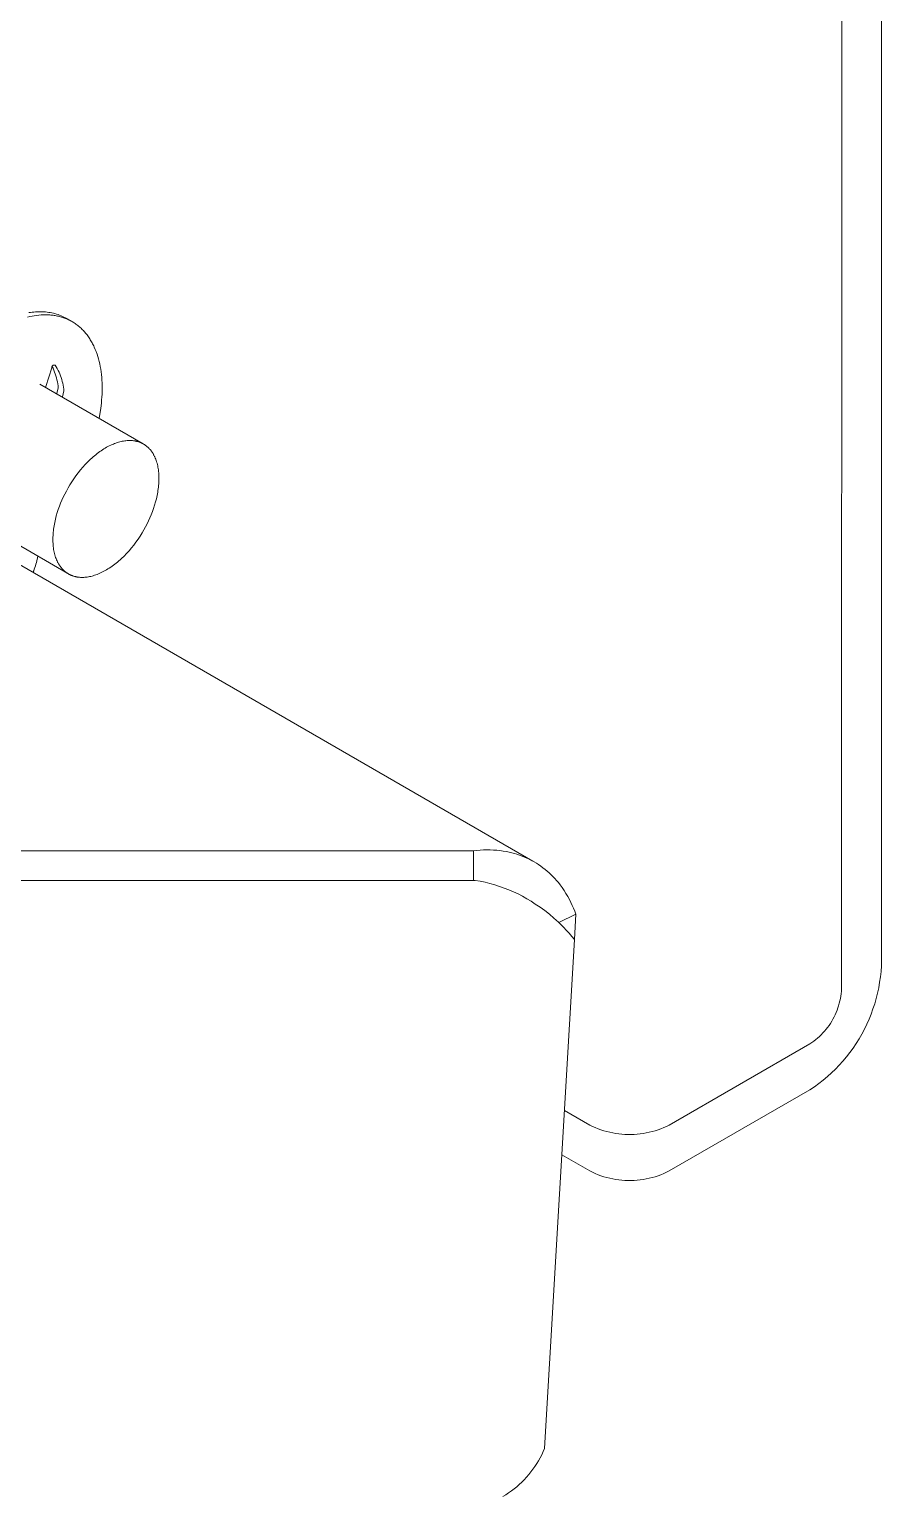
# Model space of a CAD drawing. Header units: millimetres. Extents: x -92 to 3826, y 8 to 2374.
# Drawn here: x 3780.3 to 3825.8, y 1808.8 to 1887.1 of the extents above; entities that cross this region are included whole.
import ezdxf

# ---------------------------------------------------------------- set-up
doc = ezdxf.new("R2010")
doc.units = ezdxf.units.MM
doc.layers.add('ZANO_R', color=7, linetype='Continuous', lineweight=0)

msp = doc.modelspace()

# ---------------------------------------------------------------- linework, layer by layer
at = {"layer": 'ZANO_R'}
for p, q in [((3825.83, 2216.89), (3825.764, 1837.099)), ((3823.709, 2215.666), (3823.642, 1835.874)), ((3780.218, 1871.706), (3780.338, 1871.734)), ((3780.38, 1871.956), (3780.291, 1871.943)), ((3780.338, 1871.734), (3780.458, 1871.759)), ((3780.469, 1871.968), (3780.38, 1871.956)), ((3780.458, 1871.759), (3780.578, 1871.78)), ((3780.558, 1871.977), (3780.469, 1871.968)), ((3780.647, 1871.984), (3780.558, 1871.977)), ((3780.578, 1871.78), (3780.698, 1871.798)), ((3780.736, 1871.989), (3780.647, 1871.984)), ((3780.698, 1871.798), (3780.817, 1871.811)), ((3780.824, 1871.992), (3780.736, 1871.989)), ((3780.817, 1871.811), (3780.937, 1871.821)), ((3780.912, 1871.992), (3780.824, 1871.992)), ((3781, 1871.99), (3780.912, 1871.992)), ((3780.937, 1871.821), (3781.055, 1871.827)), ((3781.088, 1871.986), (3781, 1871.99)), ((3781.055, 1871.827), (3781.174, 1871.829)), ((3781.174, 1871.98), (3781.088, 1871.986)), ((3781.261, 1871.971), (3781.174, 1871.98)), ((3781.174, 1871.829), (3781.233, 1871.828)), ((3781.233, 1871.828), (3781.292, 1871.827)), ((3781.346, 1871.959), (3781.261, 1871.971)), ((3781.292, 1871.827), (3781.35, 1871.824)), ((3781.431, 1871.946), (3781.346, 1871.959)), ((3781.35, 1871.824), (3781.409, 1871.82)), ((3781.409, 1871.82), (3781.467, 1871.815)), ((3781.516, 1871.929), (3781.431, 1871.946)), ((3781.467, 1871.815), (3781.525, 1871.81)), ((3781.6, 1871.911), (3781.516, 1871.929)), ((3781.525, 1871.81), (3781.582, 1871.803)), ((3781.582, 1871.803), (3781.64, 1871.794)), ((3781.682, 1871.89), (3781.6, 1871.911)), ((3781.64, 1871.794), (3781.697, 1871.785)), ((3781.764, 1871.866), (3781.682, 1871.89)), ((3781.697, 1871.785), (3781.754, 1871.775)), ((3781.754, 1871.775), (3781.81, 1871.764)), ((3781.846, 1871.84), (3781.764, 1871.866)), ((3781.81, 1871.764), (3781.866, 1871.751)), ((3781.926, 1871.811), (3781.846, 1871.84)), ((3781.866, 1871.751), (3781.922, 1871.738)), ((3781.922, 1871.738), (3781.977, 1871.723)), ((3782.005, 1871.78), (3781.926, 1871.811)), ((3781.977, 1871.723), (3782.032, 1871.707)), ((3782.083, 1871.746), (3782.005, 1871.78)), ((3782.032, 1871.707), (3782.087, 1871.69)), ((3782.16, 1871.709), (3782.083, 1871.746)), ((3782.087, 1871.69), (3782.141, 1871.672)), ((3782.141, 1871.672), (3782.195, 1871.653)), ((3782.236, 1871.671), (3782.16, 1871.709)), ((3782.195, 1871.653), (3782.248, 1871.632)), ((3782.31, 1871.629), (3782.236, 1871.671)), ((3782.248, 1871.632), (3782.301, 1871.611)), ((3782.301, 1871.611), (3782.353, 1871.588)), ((3782.31, 1871.629), (3782.593, 1871.466)), ((3782.353, 1871.588), (3782.405, 1871.564)), ((3782.405, 1871.564), (3782.457, 1871.539)), ((3782.457, 1871.539), (3782.508, 1871.513)), ((3782.508, 1871.513), (3782.558, 1871.486)), ((3782.558, 1871.486), (3782.608, 1871.457)), ((3782.608, 1871.457), (3782.657, 1871.428)), ((3782.657, 1871.428), (3782.705, 1871.397)), ((3782.705, 1871.397), (3782.753, 1871.365)), ((3782.753, 1871.365), (3782.801, 1871.332)), ((3782.801, 1871.332), (3782.847, 1871.298)), ((3782.847, 1871.298), (3782.893, 1871.263)), ((3782.893, 1871.263), (3782.939, 1871.227)), ((3782.939, 1871.227), (3782.984, 1871.19)), ((3782.984, 1871.19), (3783.028, 1871.151)), ((3783.028, 1871.151), (3783.071, 1871.111)), ((3783.071, 1871.111), (3783.114, 1871.071)), ((3783.114, 1871.071), (3783.156, 1871.029)), ((3783.156, 1871.029), (3783.197, 1870.986)), ((3783.197, 1870.986), (3783.237, 1870.942)), ((3783.237, 1870.942), (3783.277, 1870.898)), ((3783.277, 1870.898), (3783.316, 1870.852)), ((3783.316, 1870.852), (3783.354, 1870.805)), ((3783.354, 1870.805), (3783.392, 1870.757)), ((3783.392, 1870.757), (3783.428, 1870.708)), ((3783.428, 1870.708), (3783.464, 1870.658)), ((3783.464, 1870.658), (3783.499, 1870.607)), ((3783.499, 1870.607), (3783.533, 1870.555)), ((3783.533, 1870.555), (3783.567, 1870.502)), ((3783.567, 1870.502), (3783.599, 1870.448)), ((3783.599, 1870.448), (3783.631, 1870.394)), ((3783.631, 1870.394), (3783.662, 1870.338)), ((3783.662, 1870.338), (3783.692, 1870.282)), ((3783.692, 1870.282), (3783.721, 1870.224)), ((3783.721, 1870.224), (3783.75, 1870.166)), ((3783.75, 1870.166), (3783.777, 1870.107)), ((3783.777, 1870.107), (3783.829, 1869.987)), ((3783.829, 1869.987), (3783.878, 1869.864)), ((3783.878, 1869.864), (3783.924, 1869.737)), ((3781.199, 1868.004), (3781.51, 1869.004)), ((3781.509, 1869.018), (3781.51, 1869.022)), ((3781.51, 1869.013), (3781.509, 1869.018)), ((3781.51, 1869.032), (3781.511, 1869.036)), ((3781.51, 1869.027), (3781.51, 1869.032)), ((3781.51, 1869.022), (3781.51, 1869.027)), ((3781.51, 1869.009), (3781.51, 1869.013)), ((3781.51, 1869.004), (3781.51, 1869.009)), ((3781.511, 1869.041), (3781.512, 1869.045)), ((3781.511, 1869.036), (3781.511, 1869.041)), ((3781.512, 1869.045), (3781.513, 1869.05)), ((3781.513, 1869.05), (3781.514, 1869.054)), ((3781.514, 1869.054), (3781.516, 1869.058)), ((3781.516, 1869.058), (3781.517, 1869.063)), ((3781.517, 1869.063), (3781.519, 1869.067)), ((3781.519, 1869.067), (3781.521, 1869.071)), ((3781.521, 1869.071), (3781.522, 1869.075)), ((3781.522, 1869.075), (3781.524, 1869.079)), ((3781.524, 1869.079), (3781.527, 1869.083)), ((3781.527, 1869.083), (3781.529, 1869.087)), ((3781.529, 1869.087), (3781.531, 1869.091)), ((3781.531, 1869.091), (3781.534, 1869.095)), ((3781.534, 1869.095), (3781.537, 1869.099)), ((3781.537, 1869.099), (3781.54, 1869.102)), ((3781.538, 1869.073), (3781.583, 1868.976)), ((3781.54, 1869.102), (3781.543, 1869.106)), ((3781.543, 1869.106), (3781.546, 1869.109)), ((3781.546, 1869.109), (3781.549, 1869.112)), ((3781.549, 1869.112), (3781.552, 1869.115)), ((3781.552, 1869.115), (3781.556, 1869.118)), ((3781.556, 1869.118), (3781.559, 1869.121)), ((3781.559, 1869.121), (3781.563, 1869.124)), ((3781.563, 1869.124), (3781.566, 1869.127)), ((3781.566, 1869.127), (3781.57, 1869.129)), ((3781.57, 1869.129), (3781.574, 1869.132)), ((3781.574, 1869.132), (3781.578, 1869.134)), ((3781.578, 1869.134), (3781.582, 1869.136)), ((3781.582, 1869.136), (3781.586, 1869.138)), ((3781.586, 1869.138), (3781.59, 1869.14)), ((3781.59, 1869.14), (3781.594, 1869.142)), ((3781.594, 1869.142), (3781.599, 1869.143)), ((3781.599, 1869.143), (3781.603, 1869.145)), ((3781.603, 1869.145), (3781.607, 1869.146)), ((3781.607, 1869.146), (3781.612, 1869.147)), ((3781.612, 1869.147), (3781.616, 1869.148)), ((3781.616, 1869.148), (3781.621, 1869.149)), ((3781.621, 1869.149), (3781.625, 1869.149)), ((3781.625, 1869.149), (3781.63, 1869.15)), ((3781.63, 1869.15), (3781.634, 1869.15)), ((3781.634, 1869.15), (3781.639, 1869.15)), ((3781.639, 1869.15), (3781.644, 1869.15)), ((3781.644, 1869.15), (3781.648, 1869.15)), ((3781.648, 1869.15), (3781.653, 1869.15)), ((3781.653, 1869.15), (3781.657, 1869.149)), ((3781.657, 1869.149), (3781.662, 1869.149)), ((3781.662, 1869.149), (3781.666, 1869.148)), ((3781.666, 1869.148), (3781.671, 1869.147)), ((3781.671, 1869.147), (3781.675, 1869.146)), ((3781.675, 1869.146), (3781.68, 1869.145)), ((3781.68, 1869.145), (3781.684, 1869.143)), ((3781.684, 1869.143), (3781.688, 1869.142)), ((3781.688, 1869.142), (3781.692, 1869.14)), ((3781.692, 1869.14), (3781.697, 1869.138)), ((3781.697, 1869.138), (3781.701, 1869.136)), ((3781.701, 1869.136), (3781.754, 1869.047)), ((3781.754, 1869.047), (3781.805, 1868.956)), ((3783.924, 1869.737), (3783.965, 1869.608)), ((3783.965, 1869.608), (3784.004, 1869.476)), ((3784.004, 1869.476), (3784.039, 1869.342)), ((3784.039, 1869.342), (3784.07, 1869.205)), ((3784.07, 1869.205), (3784.098, 1869.066)), ((3784.098, 1869.066), (3784.122, 1868.925)), ((3781.583, 1868.976), (3781.626, 1868.877)), ((3781.626, 1868.877), (3781.665, 1868.777)), ((3781.665, 1868.777), (3781.701, 1868.676)), ((3781.701, 1868.676), (3781.734, 1868.573)), ((3781.734, 1868.573), (3781.763, 1868.47)), ((3781.763, 1868.47), (3781.789, 1868.366)), ((3781.789, 1868.366), (3781.811, 1868.261)), ((3781.805, 1868.956), (3781.853, 1868.864)), ((3781.811, 1868.261), (3781.831, 1868.155)), ((3781.853, 1868.864), (3781.897, 1868.77)), ((3781.897, 1868.77), (3781.938, 1868.674)), ((3781.938, 1868.674), (3781.976, 1868.577)), ((3781.976, 1868.577), (3782.011, 1868.479)), ((3782.011, 1868.479), (3782.043, 1868.38)), ((3782.043, 1868.38), (3782.071, 1868.28)), ((3782.071, 1868.28), (3782.095, 1868.179)), ((3784.122, 1868.925), (3784.143, 1868.782)), ((3784.143, 1868.782), (3784.16, 1868.638)), ((3784.16, 1868.638), (3784.174, 1868.492)), ((3784.174, 1868.492), (3784.185, 1868.345)), ((3784.185, 1868.345), (3784.193, 1868.196)), ((3780.881, 1868.124), (3786.379, 1864.95)), ((3781.179, 1867.952), (3781.185, 1867.965)), ((3781.185, 1867.965), (3781.19, 1867.978)), ((3781.19, 1867.978), (3781.195, 1867.991)), ((3781.195, 1867.991), (3781.199, 1868.004)), ((3781.788, 1867.624), (3781.778, 1867.606)), ((3781.788, 1867.624), (3781.858, 1867.942)), ((3781.831, 1868.155), (3781.846, 1868.048)), ((3781.846, 1868.048), (3781.858, 1867.942)), ((3782.089, 1867.45), (3782.079, 1867.432)), ((3782.159, 1867.768), (3782.089, 1867.45)), ((3782.095, 1868.179), (3782.116, 1868.077)), ((3782.116, 1868.077), (3782.134, 1867.974)), ((3782.134, 1867.974), (3782.148, 1867.871)), ((3782.148, 1867.871), (3782.159, 1867.768)), ((3784.183, 1867.442), (3784.172, 1867.289)), ((3784.191, 1867.594), (3784.183, 1867.442)), ((3784.196, 1867.745), (3784.191, 1867.594)), ((3784.193, 1868.196), (3784.197, 1868.047)), ((3784.198, 1867.896), (3784.196, 1867.745)), ((3784.197, 1868.047), (3784.198, 1867.896)), ((3784.123, 1866.832), (3784.078, 1866.529)), ((3784.159, 1867.137), (3784.123, 1866.832)), ((3784.172, 1867.289), (3784.159, 1867.137)), ((3784.078, 1866.529), (3784.037, 1866.302)), ((3785.271, 1865.084), (3785.336, 1865.096)), ((3785.336, 1865.096), (3785.4, 1865.106)), ((3785.4, 1865.106), (3785.463, 1865.114)), ((3785.463, 1865.114), (3785.525, 1865.12)), ((3785.525, 1865.12), (3785.585, 1865.124)), ((3785.585, 1865.124), (3785.645, 1865.125)), ((3785.645, 1865.125), (3785.704, 1865.125)), ((3785.704, 1865.125), (3785.761, 1865.123)), ((3785.761, 1865.123), (3785.817, 1865.119)), ((3785.817, 1865.119), (3785.872, 1865.113)), ((3785.872, 1865.113), (3785.899, 1865.109)), ((3785.899, 1865.109), (3785.926, 1865.105)), ((3785.926, 1865.105), (3785.952, 1865.1)), ((3785.952, 1865.1), (3785.978, 1865.095)), ((3785.978, 1865.095), (3786.004, 1865.09)), ((3768.638, 1864.938), (3807.176, 1842.688)), ((3783.785, 1864.307), (3783.856, 1864.365)), ((3783.856, 1864.365), (3783.928, 1864.422)), ((3783.928, 1864.422), (3784.001, 1864.477)), ((3784.001, 1864.477), (3784.073, 1864.53)), ((3784.073, 1864.53), (3784.146, 1864.58)), ((3784.146, 1864.58), (3784.219, 1864.629)), ((3784.219, 1864.629), (3784.291, 1864.675)), ((3784.291, 1864.675), (3784.364, 1864.719)), ((3784.364, 1864.719), (3784.437, 1864.761)), ((3784.437, 1864.761), (3784.509, 1864.8)), ((3784.509, 1864.8), (3784.581, 1864.838)), ((3784.581, 1864.838), (3784.653, 1864.873)), ((3784.653, 1864.873), (3784.724, 1864.906)), ((3784.724, 1864.906), (3784.795, 1864.936)), ((3784.795, 1864.936), (3784.865, 1864.964)), ((3784.865, 1864.964), (3784.934, 1864.99)), ((3784.934, 1864.99), (3785.003, 1865.013)), ((3785.003, 1865.013), (3785.072, 1865.034)), ((3785.072, 1865.034), (3785.139, 1865.053)), ((3785.139, 1865.053), (3785.206, 1865.07)), ((3785.206, 1865.07), (3785.271, 1865.084)), ((3786.004, 1865.09), (3786.03, 1865.084)), ((3786.03, 1865.084), (3786.056, 1865.078)), ((3786.056, 1865.078), (3786.081, 1865.071)), ((3786.081, 1865.071), (3786.107, 1865.064)), ((3786.107, 1865.064), (3786.132, 1865.056)), ((3786.132, 1865.056), (3786.157, 1865.047)), ((3786.157, 1865.047), (3786.183, 1865.039)), ((3786.183, 1865.039), (3786.208, 1865.029)), ((3786.208, 1865.029), (3786.233, 1865.019)), ((3786.233, 1865.019), (3786.257, 1865.009)), ((3786.257, 1865.009), (3786.282, 1864.998)), ((3786.282, 1864.998), (3786.306, 1864.987)), ((3786.306, 1864.987), (3786.331, 1864.975)), ((3786.331, 1864.975), (3786.355, 1864.963)), ((3786.355, 1864.963), (3786.379, 1864.95)), ((3786.379, 1864.95), (3786.403, 1864.936)), ((3786.403, 1864.936), (3786.426, 1864.922)), ((3786.426, 1864.922), (3786.45, 1864.908)), ((3786.45, 1864.908), (3786.473, 1864.893)), ((3786.473, 1864.893), (3786.496, 1864.877)), ((3786.496, 1864.877), (3786.518, 1864.861)), ((3786.518, 1864.861), (3786.541, 1864.844)), ((3786.541, 1864.844), (3786.563, 1864.827)), ((3786.563, 1864.827), (3786.585, 1864.809)), ((3786.585, 1864.809), (3786.607, 1864.791)), ((3786.607, 1864.791), (3786.628, 1864.772)), ((3786.628, 1864.772), (3786.649, 1864.752)), ((3786.649, 1864.752), (3786.67, 1864.732)), ((3786.67, 1864.732), (3786.691, 1864.712)), ((3786.691, 1864.712), (3786.711, 1864.691)), ((3786.711, 1864.691), (3786.731, 1864.669)), ((3786.731, 1864.669), (3786.751, 1864.647)), ((3786.751, 1864.647), (3786.77, 1864.624)), ((3786.77, 1864.624), (3786.789, 1864.601)), ((3786.789, 1864.601), (3786.808, 1864.577)), ((3786.808, 1864.577), (3786.827, 1864.552)), ((3786.827, 1864.552), (3786.845, 1864.527)), ((3786.845, 1864.527), (3786.862, 1864.502)), ((3786.862, 1864.502), (3786.88, 1864.476)), ((3786.88, 1864.476), (3786.897, 1864.449)), ((3786.897, 1864.449), (3786.913, 1864.422)), ((3786.913, 1864.422), (3786.93, 1864.395)), ((3786.93, 1864.395), (3786.946, 1864.367)), ((3786.946, 1864.367), (3786.961, 1864.338)), ((3786.961, 1864.338), (3786.976, 1864.309)), ((3786.976, 1864.309), (3786.991, 1864.279)), ((3782.917, 1863.399), (3783.04, 1863.553)), ((3783.04, 1863.553), (3783.167, 1863.702)), ((3783.167, 1863.702), (3783.299, 1863.847)), ((3783.299, 1863.847), (3783.434, 1863.986)), ((3783.434, 1863.986), (3783.572, 1864.12)), ((3783.572, 1864.12), (3783.643, 1864.184)), ((3783.643, 1864.184), (3783.713, 1864.246)), ((3783.713, 1864.246), (3783.785, 1864.307)), ((3786.991, 1864.279), (3787.005, 1864.249)), ((3787.005, 1864.249), (3787.032, 1864.187)), ((3787.032, 1864.187), (3787.058, 1864.124)), ((3787.058, 1864.124), (3787.082, 1864.058)), ((3787.082, 1864.058), (3787.104, 1863.991)), ((3787.104, 1863.991), (3787.125, 1863.921)), ((3787.125, 1863.921), (3787.144, 1863.851)), ((3787.144, 1863.851), (3787.16, 1863.778)), ((3787.16, 1863.778), (3787.175, 1863.704)), ((3787.175, 1863.704), (3787.188, 1863.628)), ((3787.188, 1863.628), (3787.2, 1863.551)), ((3787.2, 1863.551), (3787.209, 1863.473)), ((3782.379, 1862.593), (3782.475, 1862.757)), ((3782.475, 1862.757), (3782.578, 1862.92)), ((3782.578, 1862.92), (3782.685, 1863.082)), ((3782.685, 1863.082), (3782.798, 1863.242)), ((3782.798, 1863.242), (3782.917, 1863.399)), ((3787.209, 1863.473), (3787.217, 1863.393)), ((3787.217, 1862.808), (3787.209, 1862.722)), ((3787.217, 1863.393), (3787.222, 1863.313)), ((3787.222, 1862.894), (3787.217, 1862.808)), ((3787.222, 1863.313), (3787.226, 1863.231)), ((3787.226, 1862.98), (3787.222, 1862.894)), ((3787.226, 1863.231), (3787.228, 1863.148)), ((3787.228, 1863.064), (3787.226, 1862.98)), ((3787.228, 1863.148), (3787.228, 1863.064)), ((3782.053, 1861.942), (3782.125, 1862.103)), ((3782.125, 1862.103), (3782.204, 1862.265)), ((3782.204, 1862.265), (3782.289, 1862.429)), ((3782.289, 1862.429), (3782.379, 1862.593)), ((3787.09, 1862.021), (3787.045, 1861.846)), ((3787.13, 1862.196), (3787.09, 1862.021)), ((3787.163, 1862.372), (3787.13, 1862.196)), ((3787.177, 1862.46), (3787.163, 1862.372)), ((3787.19, 1862.547), (3787.177, 1862.46)), ((3787.2, 1862.635), (3787.19, 1862.547)), ((3787.209, 1862.722), (3787.2, 1862.635)), ((3782.373, 1858.025), (3776.309, 1861.526)), ((3781.805, 1861.275), (3781.754, 1861.102)), ((3781.86, 1861.446), (3781.805, 1861.275)), ((3781.92, 1861.614), (3781.86, 1861.446)), ((3781.985, 1861.78), (3781.92, 1861.614)), ((3782.053, 1861.942), (3781.985, 1861.78)), ((3786.879, 1861.334), (3786.815, 1861.168)), ((3786.939, 1861.502), (3786.879, 1861.334)), ((3786.995, 1861.673), (3786.939, 1861.502)), ((3787.045, 1861.846), (3786.995, 1861.673)), ((3781.61, 1860.4), (3781.599, 1860.313)), ((3781.622, 1860.488), (3781.61, 1860.4)), ((3781.636, 1860.576), (3781.622, 1860.488)), ((3781.67, 1860.751), (3781.636, 1860.576)), ((3781.709, 1860.927), (3781.67, 1860.751)), ((3781.754, 1861.102), (3781.709, 1860.927)), ((3786.42, 1860.355), (3786.511, 1860.519)), ((3786.511, 1860.519), (3786.595, 1860.683)), ((3786.595, 1860.683), (3786.674, 1860.845)), ((3786.674, 1860.845), (3786.747, 1861.006)), ((3786.815, 1861.168), (3786.747, 1861.006)), ((3781.573, 1859.968), (3781.571, 1859.884)), ((3781.571, 1859.884), (3781.571, 1859.8)), ((3781.571, 1859.8), (3781.573, 1859.717)), ((3781.577, 1860.054), (3781.573, 1859.968)), ((3781.573, 1859.717), (3781.577, 1859.635)), ((3781.583, 1860.139), (3781.577, 1860.054)), ((3781.577, 1859.635), (3781.583, 1859.554)), ((3781.59, 1860.226), (3781.583, 1860.139)), ((3781.599, 1860.313), (3781.59, 1860.226)), ((3785.883, 1859.549), (3786.001, 1859.706)), ((3786.001, 1859.706), (3786.114, 1859.866)), ((3786.114, 1859.866), (3786.222, 1860.028)), ((3786.222, 1860.028), (3786.324, 1860.191)), ((3786.324, 1860.191), (3786.42, 1860.355)), ((3780.693, 1858.614), (3780.775, 1858.948)), ((3781.583, 1859.554), (3781.59, 1859.475)), ((3781.59, 1859.475), (3781.599, 1859.396)), ((3781.599, 1859.396), (3781.611, 1859.319)), ((3781.611, 1859.319), (3781.624, 1859.244)), ((3781.624, 1859.244), (3781.639, 1859.17)), ((3781.639, 1859.17), (3781.656, 1859.097)), ((3781.656, 1859.097), (3781.674, 1859.026)), ((3781.674, 1859.026), (3781.695, 1858.957)), ((3781.695, 1858.957), (3781.717, 1858.89)), ((3781.717, 1858.89), (3781.741, 1858.824)), ((3785.227, 1858.828), (3785.365, 1858.961)), ((3785.365, 1858.961), (3785.5, 1859.101)), ((3785.5, 1859.101), (3785.632, 1859.246)), ((3785.632, 1859.246), (3785.759, 1859.395)), ((3785.759, 1859.395), (3785.883, 1859.549)), ((3780.508, 1858.084), (3780.546, 1858.17)), ((3780.546, 1858.17), (3780.58, 1858.257)), ((3780.58, 1858.257), (3780.613, 1858.345)), ((3780.613, 1858.345), (3780.642, 1858.434)), ((3780.642, 1858.434), (3780.669, 1858.524)), ((3780.669, 1858.524), (3780.693, 1858.614)), ((3781.741, 1858.824), (3781.767, 1858.76)), ((3781.767, 1858.76), (3781.794, 1858.699)), ((3781.794, 1858.699), (3781.808, 1858.669)), ((3781.808, 1858.669), (3781.823, 1858.639)), ((3781.823, 1858.639), (3781.838, 1858.61)), ((3781.838, 1858.61), (3781.854, 1858.581)), ((3781.854, 1858.581), (3781.87, 1858.553)), ((3781.87, 1858.553), (3781.886, 1858.525)), ((3781.886, 1858.525), (3781.903, 1858.498)), ((3781.903, 1858.498), (3781.92, 1858.472)), ((3781.92, 1858.472), (3781.937, 1858.446)), ((3781.937, 1858.446), (3781.955, 1858.42)), ((3781.955, 1858.42), (3781.973, 1858.395)), ((3781.973, 1858.395), (3781.991, 1858.371)), ((3781.991, 1858.371), (3782.01, 1858.347)), ((3782.01, 1858.347), (3782.029, 1858.324)), ((3782.029, 1858.324), (3782.048, 1858.301)), ((3782.048, 1858.301), (3782.068, 1858.279)), ((3782.068, 1858.279), (3782.088, 1858.257)), ((3782.088, 1858.257), (3782.108, 1858.236)), ((3782.108, 1858.236), (3782.129, 1858.216)), ((3782.129, 1858.216), (3782.15, 1858.195)), ((3782.15, 1858.195), (3782.171, 1858.176)), ((3782.171, 1858.176), (3782.193, 1858.157)), ((3782.193, 1858.157), (3782.214, 1858.139)), ((3782.214, 1858.139), (3782.236, 1858.121)), ((3782.236, 1858.121), (3782.258, 1858.104)), ((3782.258, 1858.104), (3782.281, 1858.087)), ((3782.281, 1858.087), (3782.304, 1858.071)), ((3782.304, 1858.071), (3782.327, 1858.055)), ((3782.327, 1858.055), (3782.35, 1858.04)), ((3784.075, 1858.042), (3784.147, 1858.075)), ((3784.147, 1858.075), (3784.218, 1858.11)), ((3784.218, 1858.11), (3784.29, 1858.147)), ((3784.29, 1858.147), (3784.363, 1858.187)), ((3784.363, 1858.187), (3784.435, 1858.229)), ((3784.435, 1858.229), (3784.508, 1858.273)), ((3784.508, 1858.273), (3784.581, 1858.319)), ((3784.581, 1858.319), (3784.653, 1858.368)), ((3784.653, 1858.368), (3784.726, 1858.418)), ((3784.726, 1858.418), (3784.799, 1858.471)), ((3784.799, 1858.471), (3784.871, 1858.526)), ((3784.871, 1858.526), (3784.943, 1858.582)), ((3784.943, 1858.582), (3785.015, 1858.641)), ((3785.015, 1858.641), (3785.086, 1858.702)), ((3785.086, 1858.702), (3785.157, 1858.764)), ((3785.157, 1858.764), (3785.227, 1858.828)), ((3782.35, 1858.04), (3782.373, 1858.025)), ((3782.373, 1858.025), (3782.397, 1858.011)), ((3782.397, 1858.011), (3782.42, 1857.998)), ((3782.42, 1857.998), (3782.444, 1857.985)), ((3782.444, 1857.985), (3782.468, 1857.973)), ((3782.468, 1857.973), (3782.493, 1857.961)), ((3782.493, 1857.961), (3782.517, 1857.949)), ((3782.517, 1857.949), (3782.542, 1857.939)), ((3782.542, 1857.939), (3782.567, 1857.928)), ((3782.567, 1857.928), (3782.592, 1857.918)), ((3782.592, 1857.918), (3782.617, 1857.909)), ((3782.617, 1857.909), (3782.642, 1857.9)), ((3782.642, 1857.9), (3782.667, 1857.892)), ((3782.667, 1857.892), (3782.693, 1857.884)), ((3782.693, 1857.884), (3782.718, 1857.877)), ((3782.718, 1857.877), (3782.744, 1857.87)), ((3782.744, 1857.87), (3782.769, 1857.864)), ((3782.769, 1857.864), (3782.795, 1857.858)), ((3782.795, 1857.858), (3782.821, 1857.852)), ((3782.821, 1857.852), (3782.847, 1857.847)), ((3782.847, 1857.847), (3782.874, 1857.843)), ((3782.874, 1857.843), (3782.9, 1857.839)), ((3782.9, 1857.839), (3782.927, 1857.835)), ((3782.927, 1857.835), (3782.982, 1857.829)), ((3782.982, 1857.829), (3783.038, 1857.825)), ((3783.038, 1857.825), (3783.096, 1857.823)), ((3783.096, 1857.823), (3783.154, 1857.822)), ((3783.154, 1857.822), (3783.214, 1857.824)), ((3783.214, 1857.824), (3783.275, 1857.828)), ((3783.275, 1857.828), (3783.336, 1857.834)), ((3783.336, 1857.834), (3783.399, 1857.841)), ((3783.399, 1857.841), (3783.463, 1857.851)), ((3783.463, 1857.851), (3783.528, 1857.864)), ((3783.528, 1857.864), (3783.594, 1857.878)), ((3783.594, 1857.878), (3783.66, 1857.895)), ((3783.66, 1857.895), (3783.728, 1857.913)), ((3783.728, 1857.913), (3783.796, 1857.935)), ((3783.796, 1857.935), (3783.865, 1857.958)), ((3783.865, 1857.958), (3783.934, 1857.984)), ((3783.934, 1857.984), (3784.005, 1858.012)), ((3784.005, 1858.012), (3784.075, 1858.042)), ((3804.003, 1843.235), (3755.182, 1843.235)), ((3804.003, 1843.235), (3804.179, 1843.256)), ((3804.003, 1843.235), (3804.003, 1841.657)), ((3804.179, 1843.256), (3804.356, 1843.272)), ((3804.356, 1843.272), (3804.533, 1843.282)), ((3804.533, 1843.282), (3804.71, 1843.287)), ((3804.71, 1843.287), (3804.888, 1843.285)), ((3804.888, 1843.285), (3805.065, 1843.279)), ((3805.065, 1843.279), (3805.242, 1843.266)), ((3805.242, 1843.266), (3805.419, 1843.248)), ((3805.419, 1843.248), (3805.595, 1843.224)), ((3805.595, 1843.224), (3805.77, 1843.194)), ((3805.77, 1843.194), (3805.91, 1843.165)), ((3805.91, 1843.165), (3806.05, 1843.132)), ((3806.05, 1843.132), (3806.189, 1843.095)), ((3806.189, 1843.095), (3806.326, 1843.054)), ((3806.326, 1843.054), (3806.462, 1843.008)), ((3806.462, 1843.008), (3806.597, 1842.959)), ((3806.597, 1842.959), (3806.729, 1842.905)), ((3806.729, 1842.905), (3806.859, 1842.848)), ((3806.859, 1842.848), (3806.987, 1842.787)), ((3806.987, 1842.787), (3807.113, 1842.722)), ((3807.113, 1842.722), (3807.237, 1842.652)), ((3807.237, 1842.652), (3807.359, 1842.579)), ((3807.359, 1842.579), (3807.479, 1842.502)), ((3807.479, 1842.502), (3807.596, 1842.422)), ((3807.596, 1842.422), (3807.711, 1842.337)), ((3804.102, 1841.657), (3755.453, 1841.657)), ((3804.364, 1841.611), (3804.102, 1841.657)), ((3804.625, 1841.557), (3804.364, 1841.611)), ((3807.711, 1842.337), (3807.823, 1842.25)), ((3807.823, 1842.25), (3807.932, 1842.158)), ((3807.932, 1842.158), (3808.039, 1842.064)), ((3808.039, 1842.064), (3808.144, 1841.965)), ((3808.144, 1841.965), (3808.246, 1841.862)), ((3808.246, 1841.862), (3808.345, 1841.757)), ((3808.345, 1841.757), (3808.441, 1841.649)), ((3808.441, 1841.649), (3808.533, 1841.539)), ((3804.884, 1841.494), (3804.625, 1841.557)), ((3805.141, 1841.422), (3804.884, 1841.494)), ((3805.395, 1841.342), (3805.141, 1841.422)), ((3805.646, 1841.253), (3805.395, 1841.342)), ((3805.894, 1841.156), (3805.646, 1841.253)), ((3806.139, 1841.05), (3805.894, 1841.156)), ((3806.38, 1840.936), (3806.139, 1841.05)), ((3806.617, 1840.814), (3806.38, 1840.936)), ((3808.533, 1841.539), (3808.623, 1841.425)), ((3808.623, 1841.425), (3808.732, 1841.276)), ((3808.732, 1841.276), (3808.836, 1841.124)), ((3808.836, 1841.124), (3808.936, 1840.968)), ((3808.936, 1840.968), (3809.03, 1840.809)), ((3806.849, 1840.684), (3806.617, 1840.814)), ((3807.077, 1840.546), (3806.849, 1840.684)), ((3807.301, 1840.401), (3807.077, 1840.546)), ((3807.555, 1840.228), (3807.301, 1840.401)), ((3807.803, 1840.046), (3807.555, 1840.228)), ((3808.053, 1839.851), (3807.803, 1840.047)), ((3809.03, 1840.809), (3809.119, 1840.647)), ((3809.119, 1840.647), (3809.202, 1840.482)), ((3809.202, 1840.482), (3809.274, 1840.329)), ((3809.274, 1840.329), (3809.342, 1840.173)), ((3809.342, 1840.173), (3809.406, 1840.016)), ((3808.297, 1839.646), (3808.053, 1839.851)), ((3808.533, 1839.433), (3808.297, 1839.646)), ((3808.677, 1839.295), (3808.533, 1839.433)), ((3808.561, 1839.407), (3809.466, 1839.857)), ((3808.819, 1839.154), (3808.677, 1839.295)), ((3809.387, 1838.503), (3809.466, 1839.857)), ((3809.406, 1840.016), (3809.466, 1839.857)), ((3807.798, 1811.358), (3809.387, 1838.503)), ((3808.956, 1839.009), (3808.819, 1839.154)), ((3809.105, 1838.845), (3808.957, 1839.009)), ((3809.249, 1838.676), (3809.105, 1838.845)), ((3809.387, 1838.503), (3809.249, 1838.676)), ((3825.764, 1837.099), (3825.743, 1836.806)), ((3825.67, 1836.224), (3825.619, 1835.935)), ((3825.712, 1836.514), (3825.67, 1836.224)), ((3825.743, 1836.806), (3825.712, 1836.514)), ((3823.551, 1835.229), (3823.578, 1835.357)), ((3823.578, 1835.357), (3823.601, 1835.485)), ((3823.601, 1835.485), (3823.619, 1835.615)), ((3823.619, 1835.615), (3823.633, 1835.744)), ((3823.633, 1835.744), (3823.642, 1835.874)), ((3825.486, 1835.363), (3825.405, 1835.081)), ((3825.557, 1835.648), (3825.486, 1835.363)), ((3825.619, 1835.935), (3825.557, 1835.648)), ((3823.296, 1834.491), (3823.349, 1834.61)), ((3823.349, 1834.61), (3823.398, 1834.731)), ((3823.398, 1834.731), (3823.443, 1834.854)), ((3823.443, 1834.854), (3823.483, 1834.978)), ((3823.483, 1834.978), (3823.519, 1835.103)), ((3823.519, 1835.103), (3823.551, 1835.229)), ((3825.314, 1834.802), (3825.213, 1834.526)), ((3825.405, 1835.081), (3825.314, 1834.802)), ((3822.813, 1833.719), (3822.893, 1833.821)), ((3822.893, 1833.821), (3822.97, 1833.927)), ((3822.97, 1833.927), (3823.043, 1834.035)), ((3823.043, 1834.035), (3823.112, 1834.146)), ((3823.112, 1834.146), (3823.177, 1834.259)), ((3823.177, 1834.259), (3823.239, 1834.374)), ((3823.239, 1834.374), (3823.296, 1834.491)), ((3824.984, 1833.986), (3824.855, 1833.722)), ((3825.103, 1834.254), (3824.984, 1833.986)), ((3825.213, 1834.526), (3825.103, 1834.254)), ((3821.945, 1832.935), (3822.053, 1833.008)), ((3822.053, 1833.008), (3822.158, 1833.085)), ((3822.158, 1833.085), (3822.261, 1833.166)), ((3822.261, 1833.166), (3822.361, 1833.25)), ((3822.361, 1833.25), (3822.458, 1833.337)), ((3822.458, 1833.337), (3822.552, 1833.428)), ((3822.552, 1833.428), (3822.642, 1833.522)), ((3822.642, 1833.522), (3822.729, 1833.619)), ((3822.729, 1833.619), (3822.813, 1833.719)), ((3824.57, 1833.209), (3824.415, 1832.96)), ((3824.717, 1833.463), (3824.57, 1833.209)), ((3824.855, 1833.722), (3824.717, 1833.463)), ((3814.45, 1828.61), (3821.945, 1832.935)), ((3823.898, 1832.248), (3823.709, 1832.023)), ((3824.078, 1832.479), (3823.898, 1832.248)), ((3824.251, 1832.717), (3824.078, 1832.479)), ((3824.415, 1832.96), (3824.251, 1832.717)), ((3823.309, 1831.593), (3823.098, 1831.389)), ((3823.513, 1831.805), (3823.309, 1831.593)), ((3823.709, 1832.023), (3823.513, 1831.805)), ((3822.425, 1830.823), (3822.188, 1830.65)), ((3822.656, 1831.004), (3822.425, 1830.823)), ((3822.88, 1831.193), (3822.656, 1831.004)), ((3823.098, 1831.389), (3822.88, 1831.193)), ((3821.945, 1830.485), (3814.449, 1826.16)), ((3822.188, 1830.65), (3821.945, 1830.485)), ((3808.854, 1829.391), (3810.207, 1828.61)), ((3810.207, 1828.61), (3810.354, 1828.539)), ((3810.354, 1828.539), (3810.503, 1828.473)), ((3810.503, 1828.473), (3810.654, 1828.412)), ((3810.654, 1828.412), (3810.807, 1828.356)), ((3810.807, 1828.356), (3810.962, 1828.306)), ((3810.962, 1828.306), (3811.119, 1828.261)), ((3813.537, 1828.261), (3813.694, 1828.306)), ((3813.694, 1828.306), (3813.849, 1828.356)), ((3813.849, 1828.356), (3814.003, 1828.411)), ((3814.003, 1828.411), (3814.154, 1828.472)), ((3814.154, 1828.472), (3814.303, 1828.538)), ((3814.303, 1828.538), (3814.45, 1828.61)), ((3811.119, 1828.261), (3811.277, 1828.222)), ((3811.277, 1828.222), (3811.437, 1828.188)), ((3811.437, 1828.188), (3811.598, 1828.16)), ((3811.598, 1828.16), (3811.759, 1828.137)), ((3811.759, 1828.137), (3811.921, 1828.12)), ((3811.921, 1828.12), (3812.084, 1828.109)), ((3812.084, 1828.109), (3812.247, 1828.103)), ((3812.247, 1828.103), (3812.41, 1828.103)), ((3812.41, 1828.103), (3812.573, 1828.109)), ((3812.573, 1828.109), (3812.735, 1828.12)), ((3812.735, 1828.12), (3812.898, 1828.137)), ((3812.898, 1828.137), (3813.059, 1828.16)), ((3813.059, 1828.16), (3813.22, 1828.188)), ((3813.22, 1828.188), (3813.379, 1828.222)), ((3813.379, 1828.222), (3813.537, 1828.261)), ((3808.715, 1827.021), (3810.207, 1826.16)), ((3810.207, 1826.16), (3810.353, 1826.089)), ((3810.353, 1826.089), (3810.502, 1826.023)), ((3810.502, 1826.023), (3810.654, 1825.962)), ((3810.654, 1825.962), (3810.807, 1825.907)), ((3813.849, 1825.906), (3814.002, 1825.962)), ((3814.002, 1825.962), (3814.153, 1826.023)), ((3814.153, 1826.023), (3814.303, 1826.089)), ((3814.303, 1826.089), (3814.449, 1826.16)), ((3810.807, 1825.907), (3810.962, 1825.856)), ((3810.962, 1825.856), (3811.119, 1825.812)), ((3811.119, 1825.812), (3811.277, 1825.772)), ((3811.277, 1825.772), (3811.436, 1825.738)), ((3811.436, 1825.738), (3811.597, 1825.71)), ((3811.597, 1825.71), (3811.759, 1825.688)), ((3811.759, 1825.688), (3811.921, 1825.671)), ((3811.921, 1825.671), (3812.083, 1825.659)), ((3812.083, 1825.659), (3812.246, 1825.654)), ((3812.246, 1825.654), (3812.409, 1825.654)), ((3812.409, 1825.654), (3812.572, 1825.659)), ((3812.572, 1825.659), (3812.735, 1825.671)), ((3812.735, 1825.671), (3812.897, 1825.687)), ((3812.897, 1825.687), (3813.059, 1825.71)), ((3813.059, 1825.71), (3813.219, 1825.738)), ((3813.219, 1825.738), (3813.379, 1825.772)), ((3813.379, 1825.772), (3813.537, 1825.811)), ((3813.537, 1825.811), (3813.694, 1825.856)), ((3813.694, 1825.856), (3813.849, 1825.906)), ((3807.647, 1811.027), (3807.726, 1811.191)), ((3807.726, 1811.191), (3807.798, 1811.358)), ((3807.176, 1810.251), (3807.28, 1810.399)), ((3807.28, 1810.399), (3807.38, 1810.552)), ((3807.38, 1810.552), (3807.474, 1810.707)), ((3807.474, 1810.707), (3807.564, 1810.866)), ((3807.564, 1810.866), (3807.647, 1811.027)), ((3806.449, 1809.439), (3806.581, 1809.564)), ((3806.581, 1809.564), (3806.709, 1809.693)), ((3806.709, 1809.693), (3806.833, 1809.826)), ((3806.833, 1809.826), (3806.952, 1809.964)), ((3806.952, 1809.964), (3807.066, 1810.105)), ((3807.066, 1810.105), (3807.176, 1810.251)), ((3805.574, 1808.789), (3805.729, 1808.885)), ((3805.729, 1808.885), (3805.88, 1808.986)), ((3805.88, 1808.986), (3806.028, 1809.092)), ((3806.028, 1809.092), (3806.172, 1809.203)), ((3806.172, 1809.203), (3806.312, 1809.318)), ((3806.312, 1809.318), (3806.449, 1809.439))]:
    msp.add_line(p, q, dxfattribs=at)

doc.saveas('drawing.dxf')
